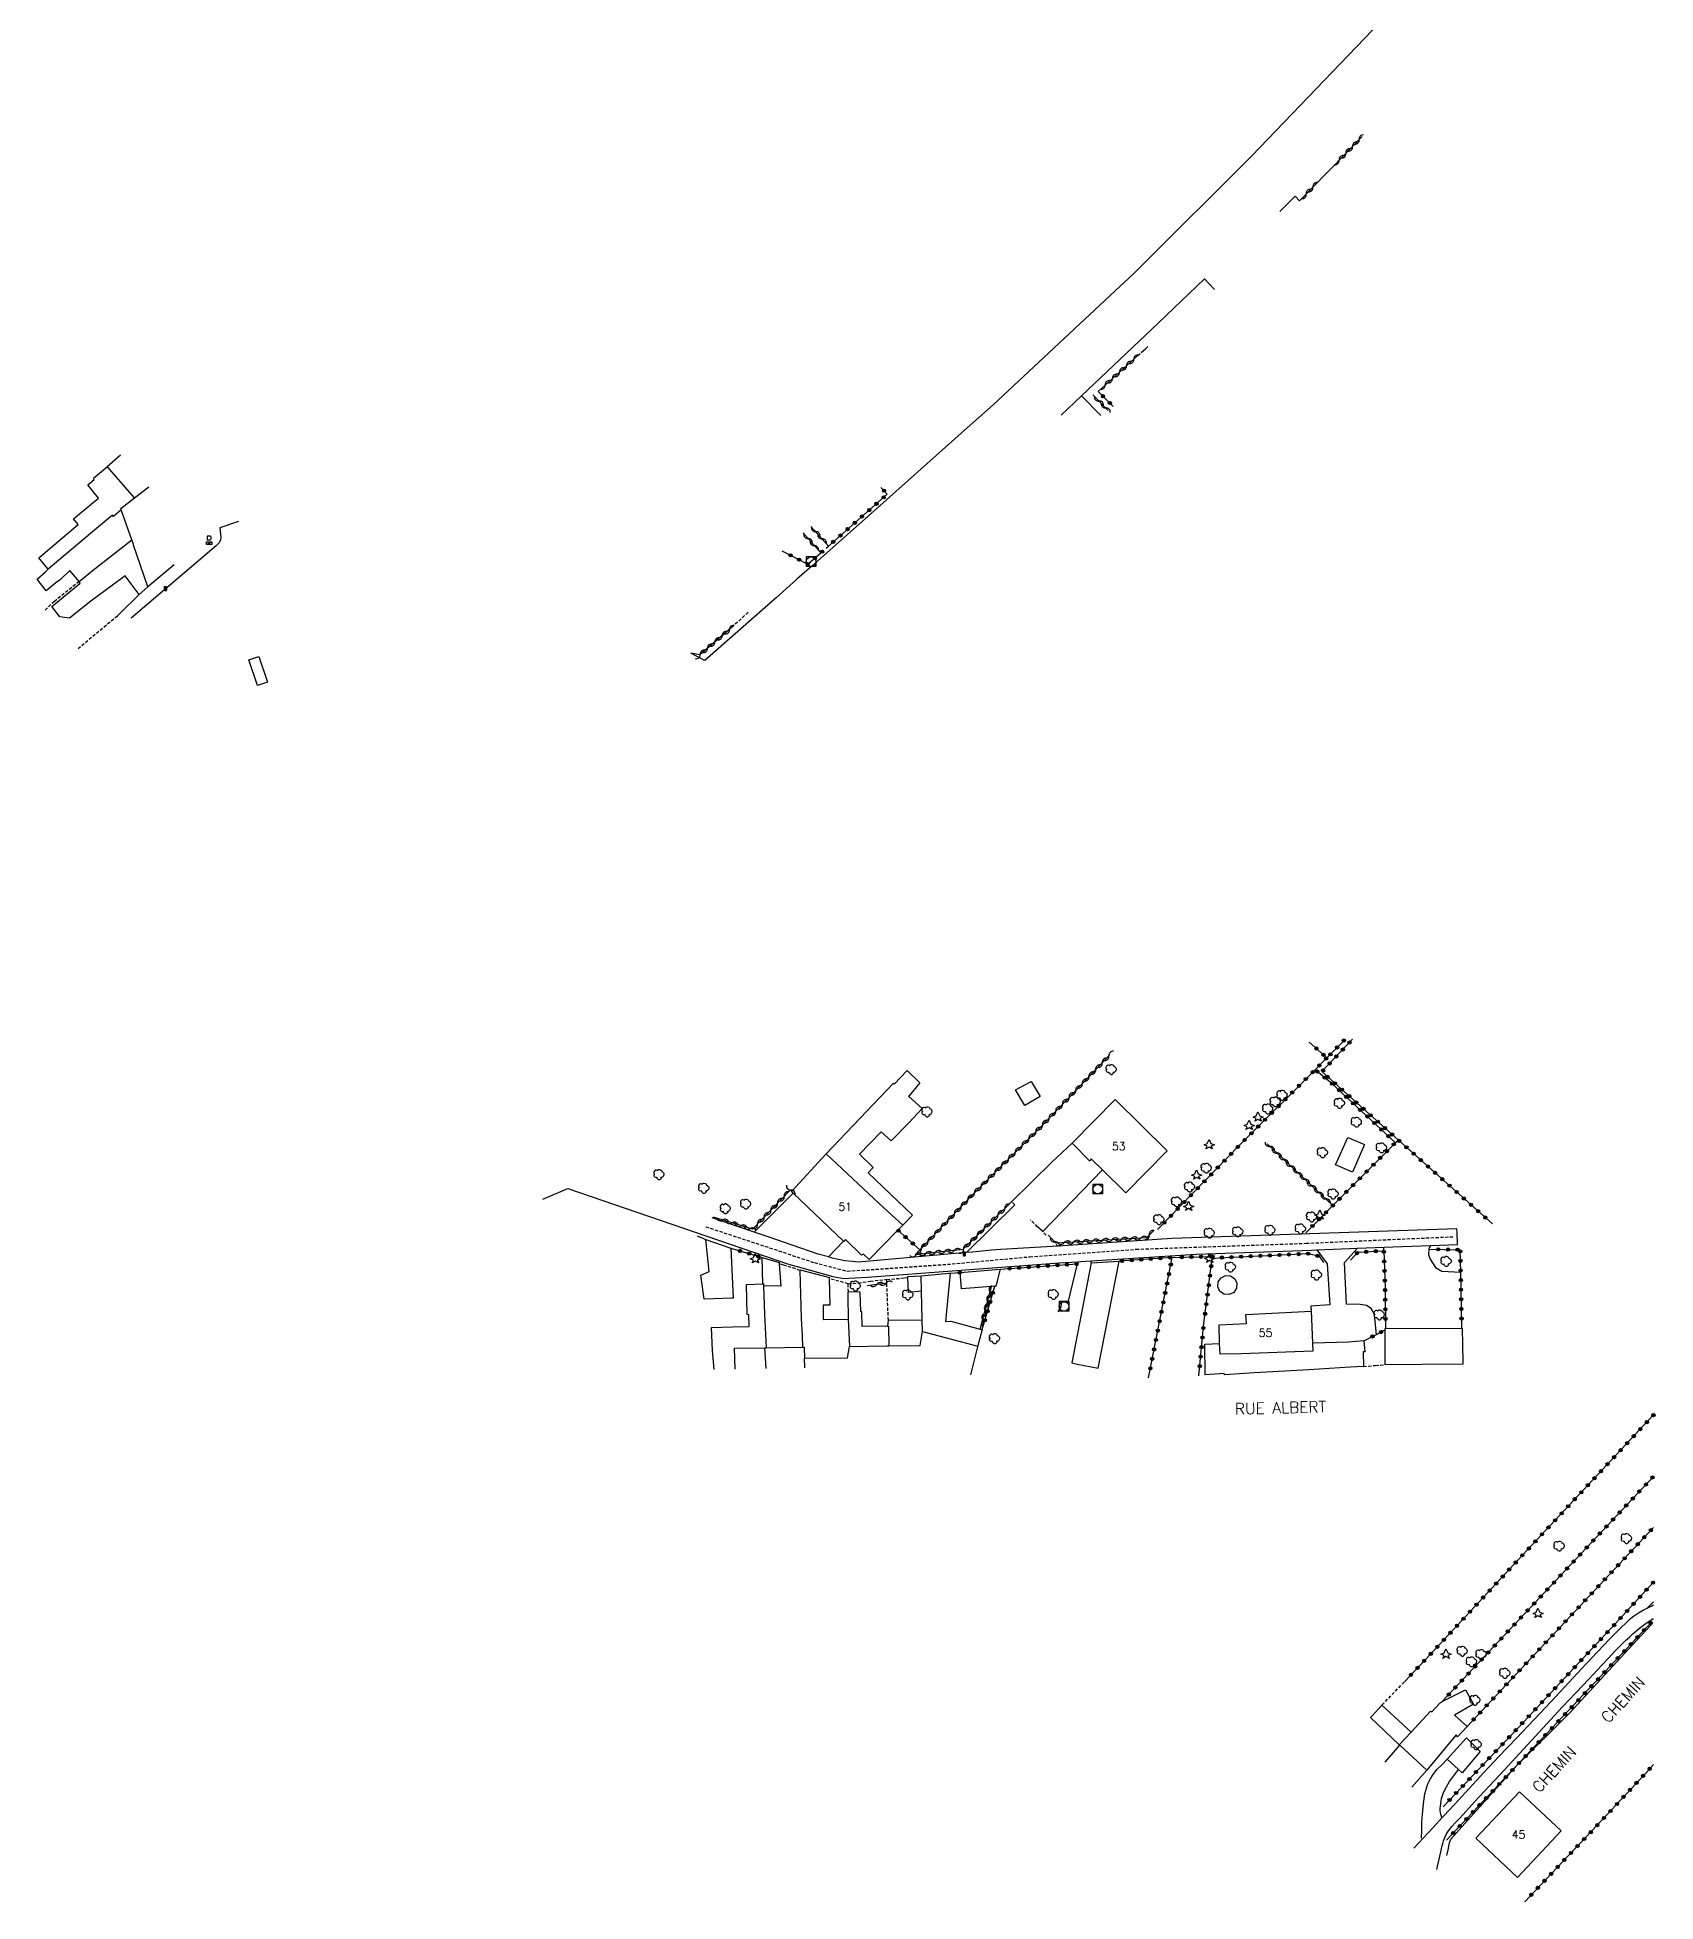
# Model space of a CAD drawing. Header units: millimetres. Extents: x 80031 to 81000, y 146000 to 147000.
# Drawn here: x 80747.5 to 81000.3, y 146223.8 to 146515.1 of the extents above; entities that cross this region are included whole.
import ezdxf
from ezdxf.enums import TextEntityAlignment as Align

# ---------------------------------------------------------------- set-up
doc = ezdxf.new("R2010")
doc.units = ezdxf.units.MM
doc.linetypes.add('DASHED', pattern=[0.75, 0.5, -0.25])
doc.layers.get('0').update_dxf_attribs({"linetype": 'CONTINUOUS'})
for name, color, linetype in [('W0001', 6, 'DASHED'), ('W0006', 2, 'CONTINUOUS'), ('W0008', 7, 'CONTINUOUS'), ('W0014', 7, 'CONTINUOUS'), ('W0017', 7, 'CONTINUOUS'), ('W0071', 7, 'CONTINUOUS'), ('W0101', 7, 'CONTINUOUS'), ('W0104', 1, 'CONTINUOUS'), ('W0112', 1, 'DASHED'), ('W0300', 7, 'CONTINUOUS'), ('W0303', 7, 'CONTINUOUS'), ('W0310', 3, 'CONTINUOUS'), ('W0323', 7, 'CONTINUOUS'), ('W0330', 7, 'CONTINUOUS'), ('W0401', 7, 'CONTINUOUS'), ('W0420', 7, 'CONTINUOUS'), ('W0438', 7, 'CONTINUOUS'), ('W0515', 5, 'CONTINUOUS'), ('W0989', 7, 'CONTINUOUS'), ('W0991', 7, 'CONTINUOUS'), ('W1102', 7, 'CONTINUOUS')]:
    doc.layers.add(name, color=color, linetype=linetype)
doc.styles.get("Standard").update_dxf_attribs({"font": 'romans.shx', "width": 0.85})

# ---------------------------------------------------------------- blocks, each defined once
blk = doc.blocks.new('T300')
for p, q in [((-0.8, 0.51), (-0.86, 0.34)), ((-0.86, 0.34), (-0.86, 0.17)), ((-0.86, 0.17), (-0.74, 0.06)), ((-0.69, 0.63), (-0.8, 0.51)), ((-0.8, -0.06), (-0.74, 0.06)), ((-0.74, 0.06), (-0.69, 0.11)), ((-0.57, 0.69), (-0.69, 0.63)), ((-0.46, 0.69), (-0.57, 0.69)), ((-0.29, 0.63), (-0.46, 0.69)), ((-0.29, 0.63), (-0.17, 0.74)), ((-0.23, 0.57), (-0.29, 0.63)), ((-0.17, 0.74), (-0.06, 0.8)), ((-0.06, 0.8), (0.06, 0.8)), ((0.06, 0.8), (0.23, 0.74)), ((0.23, 0.74), (0.34, 0.63)), ((0.34, 0.63), (0.4, 0.51)), ((0.46, 0.46), (0.34, 0.46)), ((0.4, 0.51), (0.4, 0.46)), ((0.57, 0.4), (0.46, 0.46)), ((0.57, 0.4), (0.69, 0.29)), ((0.69, 0.29), (0.74, 0.17)), ((0.74, 0.06), (0.69, -0.17)), ((0.74, 0.17), (0.74, 0.06)), ((-0.8, -0.17), (-0.8, -0.06)), ((-0.8, -0.23), (-0.8, -0.17)), ((-0.74, -0.34), (-0.8, -0.23)), ((-0.69, -0.4), (-0.74, -0.34)), ((-0.51, -0.46), (-0.69, -0.4)), ((-0.4, -0.46), (-0.51, -0.46)), ((-0.4, -0.46), (-0.34, -0.46)), ((-0.34, -0.46), (-0.34, -0.4)), ((-0.34, -0.51), (-0.34, -0.46)), ((-0.29, -0.63), (-0.34, -0.51)), ((-0.17, -0.74), (-0.29, -0.63)), ((-0.06, -0.8), (-0.17, -0.74)), ((0.06, -0.8), (-0.06, -0.8)), ((0.17, -0.74), (0.06, -0.8)), ((0.23, -0.69), (0.17, -0.74)), ((0.29, -0.46), (0.23, -0.46)), ((0.29, -0.63), (0.23, -0.69)), ((0.46, -0.4), (0.29, -0.46)), ((0.34, -0.51), (0.29, -0.63)), ((0.34, -0.51), (0.34, -0.46)), ((0.57, -0.34), (0.46, -0.4)), ((0.63, -0.29), (0.57, -0.34)), ((0.69, -0.17), (0.63, -0.29))]:
    blk.add_line(p, q)
blk = doc.blocks.new('T303')
for p, q in [((-0.77, 0), (-0.28, 0.21)), ((-0.28, -0.21), (-0.77, 0)), ((-0.28, 0.21), (0, 0.83)), ((0, 0.83), (0.28, 0.21)), ((0.28, 0.21), (0.83, 0)), ((0.83, 0), (0.28, -0.21)), ((-0.49, -0.63), (-0.28, -0.21)), ((0, -0.35), (-0.49, -0.63)), ((0.56, -0.63), (0, -0.35)), ((0.28, -0.21), (0.56, -0.63))]:
    blk.add_line(p, q)
blk = doc.blocks.new('T401')
for p, q in [((-0.3, 0.3), (0, 0.3)), ((-0.3, -0.25), (-0.3, 0.3)), ((-0.3, 0.15), (0, 0.15)), ((-0.3, 0), (0, 0)), ((0, 0.3), (0, -0.25)), ((-0.3, -0.15), (0, -0.15)), ((-0.3, -0.25), (-0.3, -0.3)), ((-0.3, -0.3), (0, -0.3)), ((0, -0.3), (0, -0.25))]:
    blk.add_line(p, q)
blk = doc.blocks.new('T420')
for p, q in [((0.75, 0.75), (-0.75, 0.75)), ((-0.75, 0.75), (-0.75, -0.75)), ((0.75, 0.75), (0.75, -0.75)), ((0.75, -0.75), (-0.75, -0.75))]:
    blk.add_line(p, q)
blk.add_ellipse((0, 0), major_axis=(-0.53, 0.53), ratio=1, start_param=3.926991, end_param=10.210176)
blk = doc.blocks.new('t310o')
at = {"color": 0, "linetype": 'Continuous'}
for centre, start, end in [((-0.5, 0.38), 216.8699, 323.1304), ((0.5, -0.37), 36.8699, 143.1303)]:
    blk.add_arc(centre, 0.625, start, end, dxfattribs=at)
blk = doc.blocks.new('t323o')
at = {"color": 0, "linetype": 'Continuous'}
for radius in [0.25, 0.15]:
    blk.add_circle((0, 0), radius, dxfattribs=at)
blk = doc.blocks.new('T438')
for p, q in [((-0.4, 0.2), (0.4, 0.2)), ((-0.4, -0.2), (-0.4, 0.2)), ((0.15, 1.1), (-0.3, 1.1)), ((-0.3, 1.1), (-0.3, 0.5)), ((-0.3, 0.5), (0.15, 0.5)), ((0.3, 0.65), (0.3, 0.95)), ((0.4, 0.2), (0.4, -0.2))]:
    blk.add_line(p, q)
at = {"flags": 128}
for points in [[(-0.4, -0.2), (0.4, 0.2)], [(0.4, -0.2), (-0.4, -0.2)]]:
    blk.add_lwpolyline(points, dxfattribs=at)
for centre, major_axis, start_param, end_param in [((0.15, 0.95), (0.106, -0.106), 0.785398, 2.356194), ((0.15, 0.65), (0.106, 0.106), 3.926991, 5.497787)]:
    blk.add_ellipse(centre, major_axis=major_axis, ratio=1, start_param=start_param, end_param=end_param)

msp = doc.modelspace()

# ---------------------------------------------------------------- linework, layer by layer
at = {"layer": 'W0001'}
msp.add_lwpolyline([(80851.94, 146329.26), (80868.92, 146323.64), (80874.03, 146322.31), (80878.48, 146322.6), (80890.42, 146323.44), (80902.56, 146324.56), (80919.15, 146325.73), (80945.72, 146326.66), (80968.66, 146327.69)], dxfattribs=at)
at = {"layer": 'W0006'}
msp.add_lwpolyline([(80776.04, 146438.41), (80776.16, 146437.46), (80776.17, 146436.97), (80776.12, 146436.55), (80775.91, 146436.08), (80775.46, 146435.63), (80762.18, 146424.33)], dxfattribs=at)
at = {"layer": 'W0008'}
for points in [[(80826.48, 146333.55), (80830.41, 146335.23)], [(80830.41, 146335.23), (80864.72, 146323.46), (80871.81, 146321.47), (80873.51, 146321.19), (80874.27, 146321.21), (80877.19, 146321.35), (80907.15, 146323.6), (80910.12, 146323.78), (80910.56, 146323.8), (80912.16, 146323.91), (80928.58, 146324.98), (80946.6, 146325.61), (80947.41, 146325.64), (80953.74, 146325.89), (80957.88, 146326.05), (80965.14, 146326.34), (80969.36, 146326.5)], [(80969.28, 146328.92), (80924.81, 146327.4), (80906.92, 146326.24), (80898.03, 146325.67), (80896.59, 146325.57), (80893.62, 146325.3), (80892.66, 146325.22), (80875.79, 146323.74), (80874.88, 146323.8), (80873.66, 146323.91), (80871.71, 146324.36), (80871.12, 146324.53), (80869.5, 146324.99), (80861.56, 146327.7), (80859.51, 146328.42), (80852.96, 146330.63)], [(80969.36, 146326.5), (80969.3, 146328.42), (80969.28, 146328.92)]]:
    msp.add_lwpolyline(points, dxfattribs=at)
at = {"layer": 'W0014'}
for points in [[(80998.03, 146559.99), (80989.78, 146551.32), (80989, 146550.5), (80987.41, 146548.84), (80978.62, 146539.67), (80976.75, 146537.72), (80976.12, 146537.07), (80968.45, 146529.06), (80965.7, 146526.19), (80961.62, 146521.93), (80958.57, 146518.76), (80937.27, 146496.54), (80919.61, 146478.93), (80918.74, 146478.11), (80915.91, 146475.47), (80896.85, 146457.65), (80892.32, 146453.61), (80890.87, 146452.32), (80878.71, 146441.5), (80868.49, 146432.45), (80866.18, 146430.39), (80862.92, 146427.51), (80851.78, 146417.7), (80849.61, 146418.83)], [(80947.71, 146492.6), (80948.13, 146493.03), (80949.43, 146494.36), (80949.84, 146494.77)], [(80941.6, 146487.82), (80943.7, 146489.93), (80943.99, 146490.22), (80944.69, 146489.5)], [(80907.48, 146456.03), (80910.63, 146459.02), (80922.67, 146470.47), (80929.85, 146477.3)], [(80929.85, 146477.3), (80931.44, 146475.67)], [(80778.97, 146439.42), (80776.04, 146438.41)], [(80763.42, 146428), (80760.39, 146424.98)]]:
    msp.add_lwpolyline(points, dxfattribs=at)
at = {"layer": 'W0017'}
for points in [[(80913.66, 146455.99), (80910.63, 146459.02)], [(80909.19, 146342.29), (80906.07, 146339.39), (80899.72, 146333.15)], [(80904.58, 146328.5), (80913.93, 146338.12)], [(80859.51, 146328.42), (80865.62, 146334.51)], [(80900.21, 146332.68), (80892.66, 146325.22)], [(80871.12, 146324.53), (80873.47, 146327.02)], [(80906.7, 146326.46), (80906.92, 146326.24)], [(80956.72, 146312.43), (80956.46, 146314.97), (80956.37, 146315.69), (80955.91, 146316.47), (80955.14, 146316.97), (80954.18, 146317.12), (80952.06, 146317.15), (80951.71, 146323.67), (80953.74, 146325.89)], [(80957.87, 146325.49), (80957.88, 146326.05)], [(80965.14, 146326.34), (80964.88, 146325.73), (80964.84, 146324.92), (80965.13, 146324.16), (80965.55, 146323.44), (80965.94, 146322.9), (80966.92, 146322.32), (80969.87, 146322.13)], [(80910.12, 146323.78), (80909.95, 146323.45), (80908.53, 146317.39), (80907.52, 146317.49), (80907.41, 146316.75), (80907.05, 146316.13), (80906.92, 146315.98)], [(80912.14, 146323.6), (80912.16, 146323.91)], [(80947.41, 146325.64), (80949.01, 146323.47), (80949.44, 146317.05), (80946.45, 146316.85), (80946.5, 146316.05)], [(81000, 146270.64), (80998.97, 146269.62)], [(80963.76, 146233.76), (80963.78, 146235), (80963.81, 146236.24), (80963.89, 146237.48), (80964.04, 146239.09), (80964.27, 146240.68), (80964.74, 146242.2), (80964.96, 146242.65), (80965.2, 146243.1), (80965.45, 146243.54), (80966.15, 146244.44), (80966.96, 146245.27), (80967.76, 146246.1)], [(80966.94, 146236.89), (80966.85, 146237.17), (80966.76, 146237.46), (80966.7, 146237.74), (80966.67, 146238.07), (80966.69, 146238.4), (80966.71, 146238.73), (80966.75, 146239.14), (80966.82, 146239.54), (80966.9, 146239.94), (80967.21, 146240.86), (80967.65, 146241.74), (80968.15, 146242.59), (80968.58, 146243.22), (80969.06, 146243.83), (80969.53, 146244.44)]]:
    msp.add_lwpolyline(points, dxfattribs=at)
at = {"layer": 'W0071'}
for points in [[(81000, 146270.13), (80999.71, 146269.99), (80999.26, 146269.77), (80998.97, 146269.62), (80998.44, 146269.35), (80997.63, 146268.9), (80996.86, 146268.39), (80996.21, 146267.87), (80995.6, 146267.29), (80994.99, 146266.71), (80994.04, 146265.77), (80993.1, 146264.82), (80992.17, 146263.86), (80989.45, 146260.98), (80986.77, 146258.05), (80984.08, 146255.14), (80981.33, 146252.25), (80978.57, 146249.37), (80975.82, 146246.47), (80973.51, 146243.99), (80971.21, 146241.5), (80968.91, 146239.01), (80967.24, 146237.21), (80966.94, 146236.89), (80965.57, 146235.42), (80962.57, 146232.2)], [(80966.15, 146228.82), (80966.71, 146231.38), (80966.8, 146231.74), (80966.88, 146232.11), (80966.97, 146232.52), (80967.07, 146232.93), (80967.19, 146233.33), (80967.37, 146233.82), (80967.6, 146234.3), (80967.85, 146234.75), (80968.42, 146235.52), (80969.1, 146236.23), (80969.77, 146236.93), (80972.04, 146239.42), (80974.35, 146241.89), (80976.65, 146244.35), (80979.68, 146247.64), (80982.71, 146250.93), (80985.75, 146254.2), (80987.8, 146256.4), (80989.87, 146258.58), (80991.93, 146260.77), (80992.96, 146261.88), (80993.98, 146262.99), (80995.04, 146264.06), (80995.63, 146264.62), (80996.23, 146265.16), (80996.83, 146265.69), (80997.81, 146266.53), (80998.83, 146267.33), (80999.91, 146267.98), (81000, 146268.02)]]:
    msp.add_lwpolyline(points, dxfattribs=at)
at = {"layer": 'W0101'}
for points in [[(80762.7, 146443.09), (80758.48, 146447.96), (80758.46, 146447.99), (80760.53, 146449.84)], [(80762.55, 146435.82), (80760.63, 146441.22), (80760.55, 146441.45), (80762.7, 146443.09)], [(80768.93, 146432.66), (80764.79, 146429.2), (80762.57, 146435.74), (80762.55, 146435.82)], [(80885.44, 146310.7), (80885.8, 146312.91), (80894.42, 146310.58), (80894.4, 146310.49), (80893.29, 146306.11)], [(80856.54, 146307), (80856.46, 146310.26), (80861.19, 146310.33)], [(80861.19, 146310.33), (80861.4, 146310.33), (80867.09, 146310.42), (80867.34, 146310.42), (80867.38, 146308.71)], [(80867.38, 146308.71), (80874.1, 146308.77)], [(80874.1, 146308.77), (80874.38, 146310.53), (80880.28, 146310.62)], [(80880.28, 146310.62), (80880.54, 146310.62), (80885.44, 146310.7)], [(80956.04, 146252.86), (80955.8, 146252.61), (80960.28, 146248.32), (80960.3, 146248.28), (80960.34, 146248.24)], [(80962.23, 146241.68), (80962.23, 146241.68), (80964.56, 146244.34), (80960.34, 146248.24)]]:
    msp.add_lwpolyline(points, dxfattribs=at)
for points in [[(80917.55, 146334.57), (80913.93, 146338.12), (80912.17, 146339.85), (80911.92, 146339.51), (80909.19, 146342.29), (80909.16, 146342.32), (80915.92, 146349.1), (80924.04, 146341.1)], [(80877.45, 146324.11), (80876.59, 146324.96), (80876.29, 146324.81), (80873.75, 146327.26), (80873.53, 146326.96), (80873.47, 146327.02), (80865.62, 146334.51), (80865.33, 146334.79), (80865.37, 146334.83), (80870.75, 146340.64), (80879.1, 146332.84), (80882.73, 146329.49), (80882.67, 146329.43), (80881.96, 146328.71)], [(80932.28, 146309.32), (80932.22, 146311.02), (80932.12, 146313.93), (80936.4, 146314.15), (80936.3, 146315.55), (80946.5, 146316.05), (80946.71, 146311.13), (80946.76, 146309.82), (80935.57, 146309.41)], [(80979.05, 146241), (80972.23, 146233.73), (80978.77, 146227.6), (80985.58, 146234.86)]]:
    msp.add_lwpolyline(points, close=True, dxfattribs=at)
at = {"layer": 'W0104'}
for points in [[(80760.63, 146441.22), (80759.43, 146440.19), (80759.26, 146440.39), (80755.85, 146437.54), (80749.22, 146431.97), (80747.75, 146433.74), (80753.91, 146438.95), (80753.18, 146439.85), (80756.25, 146442.38), (80757.09, 146443.04), (80755.4, 146445.15), (80756.4, 146445.99), (80756.3, 146446.14)], [(80758.48, 146447.96), (80756.3, 146446.14)], [(80764.79, 146429.2), (80763.42, 146428), (80761.25, 146430.94), (80755.91, 146426.98), (80752.53, 146424.3), (80751.04, 146424.5), (80749.79, 146426.14), (80754.23, 146429.76), (80754.07, 146430.05), (80756.1, 146431.72), (80762.28, 146436.57)], [(80754.07, 146430.05), (80752.62, 146431.77), (80751.15, 146430.37), (80750.44, 146429.83), (80748.91, 146428.58), (80747.52, 146430.39), (80748.82, 146431.54), (80749.22, 146431.97)], [(80870.75, 146340.64), (80881.26, 146351.69), (80881.39, 146351.53), (80883.43, 146353.66), (80885.36, 146351.72), (80883.67, 146349.67), (80883.64, 146349.65), (80885.76, 146347.7), (80883.65, 146345.48), (80880.9, 146342.65), (80879.33, 146344.08), (80875.98, 146340.57), (80878.07, 146338.52), (80877.32, 146337.69), (80884.25, 146331.05), (80882.73, 146329.49)], [(80882.73, 146329.49), (80882.67, 146329.43)], [(80860.85, 146320.35), (80860.78, 146324.43), (80863.42, 146323.65), (80863.43, 146323.45), (80863.67, 146319.96), (80860.98, 146320.01)], [(80912.14, 146323.6), (80909.12, 146307.97), (80909.97, 146307.8), (80913.25, 146307.14), (80916.54, 146323.86)], [(80912.14, 146323.6), (80916.54, 146323.86)], [(80853.28, 146306.94), (80853.28, 146306.94), (80853.02, 146309.93), (80852.85, 146313.49), (80856.14, 146313.63), (80858.71, 146313.65), (80858.67, 146315.5), (80858.42, 146315.55), (80858.32, 146320.24), (80860.85, 146320.35), (80860.97, 146320.36), (80860.98, 146320.01), (80861.13, 146315.56), (80861.4, 146310.33)], [(80867.09, 146310.42), (80867.07, 146312.25), (80866.9, 146314.89), (80866.71, 146322.43), (80866.71, 146322.54), (80871.25, 146321.3), (80871.24, 146321.15), (80871.23, 146321.09), (80871.33, 146317.02), (80870.26, 146317.01), (80870.26, 146314.74), (80874.21, 146314.81)], [(80885.65, 146319.21), (80883.62, 146318.99), (80883.53, 146321.32), (80883.53, 146321.47), (80885.6, 146321.59)], [(80885.8, 146312.91), (80885.76, 146314.72), (80885.65, 146319.21), (80885.6, 146321.59), (80889.92, 146322), (80890.13, 146321.98), (80889.39, 146314.43)], [(80880.41, 146313.74), (80876.38, 146313.66), (80876.33, 146315.98), (80876.19, 146315.99), (80876.09, 146319.05), (80874.23, 146319.06), (80874.15, 146319.05), (80874.16, 146318.48), (80874.21, 146314.81)], [(80874.21, 146314.81), (80874.38, 146310.53)], [(80880.41, 146313.74), (80880.47, 146314.63), (80885.76, 146314.72)], [(80889.39, 146314.43), (80890.23, 146314.51), (80894.82, 146313.27), (80895.12, 146313.19), (80894.4, 146310.49)], [(80889.39, 146314.43), (80889.39, 146314.43)], [(80880.41, 146313.74), (80880.5, 146313.74), (80880.54, 146310.62)], [(80946.71, 146311.13), (80952.36, 146311.27), (80954.76, 146311.46), (80954.76, 146311.43), (80954.92, 146309.69), (80954.63, 146309.69), (80954.68, 146307.44), (80952.62, 146307.3), (80946.15, 146306.92), (80937.67, 146306.42), (80932.97, 146306.14), (80932.93, 146306.3), (80929.95, 146306.12), (80929.9, 146310.91), (80932.22, 146311.02)], [(80960.28, 146248.32), (80962.12, 146250.29), (80965.18, 146253.59), (80965.35, 146253.45), (80966.68, 146254.87), (80966.8, 146255), (80966.98, 146255.09), (80970.6, 146256.91), (80971.88, 146254.65), (80968.9, 146252.95), (80970.86, 146251.2), (80969.4, 146249.59), (80969.16, 146249.86), (80964.56, 146244.34)], [(80956.04, 146252.86), (80957.58, 146254.54), (80962.12, 146250.29)]]:
    msp.add_lwpolyline(points, dxfattribs=at)
for points in [[(80781.92, 146413.81), (80780.58, 146417.82), (80782.14, 146418.35), (80783.48, 146414.33), (80781.92, 146413.81)], [(80901.77, 146348.21), (80900.31, 146350.65), (80902.76, 146351.92), (80904.18, 146349.6)], [(80952.97, 146337.75), (80950.34, 146338.91), (80952.23, 146343.2), (80954.83, 146342.09)], [(80851.7, 146317.92), (80851.29, 146320.9), (80851.18, 146321.71), (80852.5, 146322.27), (80851.96, 146327.28), (80855.85, 146325.91), (80856.25, 146318.11), (80856.09, 146318.1)], [(80891.92, 146319.53), (80891.69, 146322.09), (80897.91, 146322.63), (80897.24, 146319.97), (80897.08, 146319.96), (80896.57, 146319.92)], [(80958.09, 146307.7), (80958.06, 146313.12), (80958.06, 146313.35), (80958.15, 146313.35), (80970.04, 146313.41), (80970.08, 146313.41), (80970.19, 146308.22), (80970.2, 146307.77), (80963.87, 146307.73)], [(80970.08, 146243.92), (80969.53, 146244.44), (80967.76, 146246.1), (80970.76, 146249.41), (80972.92, 146247.26)]]:
    msp.add_lwpolyline(points, close=True, dxfattribs=at)
at = {"layer": 'W0112'}
for points in [[(80919.45, 146465.33), (80919.96, 146465.79)], [(80920.65, 146466.41), (80921.09, 146466.8)], [(80754.07, 146430.05), (80750.2, 146426.94), (80748.67, 146425.49)], [(80753.89, 146419.57), (80760.03, 146424.68), (80760.39, 146424.98)], [(80858.57, 146425.23), (80856.21, 146423.04)], [(80900.21, 146332.68), (80899.72, 146333.15)], [(80903.79, 146329.25), (80902.68, 146330.32)], [(80905.14, 146327.95), (80904.59, 146328.48), (80904.58, 146328.5)], [(80866.71, 146322.43), (80864.48, 146323.14)], [(80874.23, 146319.06), (80874.19, 146320.35), (80871.24, 146321.15)], [(80874.19, 146320.35), (80875.75, 146320.47), (80875.76, 146320.46), (80877.64, 146320.75), (80880.21, 146321.02)], [(80880.47, 146314.63), (80880.23, 146320.45), (80880.21, 146321.02), (80882.42, 146321.2)], [(80954.68, 146307.44), (80956.57, 146307.58), (80958.09, 146307.7)], [(80957.58, 146254.54), (80961.09, 146258.16)]]:
    msp.add_lwpolyline(points, dxfattribs=at)
at = {"layer": 'W0310'}
for points in [[(80949.84, 146494.77), (80954.49, 146499.56)], [(80944.69, 146489.5), (80945.19, 146490.01), (80947.71, 146492.6)], [(80913.23, 146459.73), (80919.45, 146465.33)], [(80912.4, 146459.18), (80914.8, 146456.78)], [(80869.91, 146434.52), (80867.14, 146437.65)], [(80868.38, 146438.65), (80871.12, 146435.58)], [(80856.21, 146423.04), (80851.01, 146418.6), (80849.61, 146418.83)], [(80899.72, 146333.15), (80892.11, 146325.7), (80884.69, 146324.87), (80884.68, 146324.87), (80885.4, 146325.62), (80893.32, 146333.94), (80893.42, 146334.05), (80904.22, 146344.79), (80908.4, 146349.15), (80915.03, 146356.06)], [(80949.9, 146332.56), (80939.63, 146342.19)], [(80865.37, 146334.83), (80865.19, 146335.03), (80859.23, 146328.85), (80853.17, 146330.75)], [(80922.01, 146328.73), (80920.79, 146327.54), (80906.68, 146326.7), (80905.43, 146327.92)], [(80880.23, 146320.45), (80877.17, 146320.03)], [(80894.82, 146313.27), (80896.57, 146319.92)]]:
    msp.add_lwpolyline(points, dxfattribs=at)
at = {"layer": 'W0323'}
for points in [[(80919.96, 146465.79), (80920.65, 146466.41)], [(80915.6, 146457.38), (80913.23, 146459.73)], [(80870.74, 146435.25), (80871.12, 146435.58), (80880.3, 146443.68), (80879.3, 146444.73)], [(80863.85, 146434.81), (80867.91, 146432.75), (80869.91, 146434.52), (80870.15, 146434.73)], [(80951.75, 146358.46), (80948.97, 146355.62), (80946.2, 146358.1)], [(80974.84, 146329.68), (80960.1, 146342.82), (80959.63, 146343.24), (80948.19, 146353.48), (80952.99, 146358.54)], [(80948.97, 146355.62), (80947.13, 146353.78), (80935.27, 146341.94), (80922.53, 146328.81)], [(80959.67, 146342.38), (80949.8, 146351.59), (80947.13, 146353.78)], [(80945.66, 146328.31), (80949.9, 146332.56), (80959.67, 146342.38), (80960.1, 146342.82)], [(80885.4, 146325.62), (80881.96, 146328.71)], [(80904.58, 146328.5), (80903.79, 146329.25)], [(80850.6, 146327.81), (80851.96, 146327.28)], [(80855.85, 146325.92), (80860.78, 146324.43)], [(80964.88, 146325.73), (80969.8, 146325.65)], [(80864.48, 146323.14), (80863.43, 146323.45)], [(80897.91, 146322.63), (80909.95, 146323.45)], [(80921.12, 146305.66), (80924.81, 146324.46), (80916.54, 146323.86)], [(80924.81, 146324.46), (80931.1, 146324.6)], [(80929.75, 146314.17), (80931.07, 146324.36), (80931.1, 146324.6)], [(80931.07, 146324.36), (80946.09, 146325.05), (80947.82, 146324.63)], [(80948.47, 146323.67), (80947.82, 146324.63)], [(80952.66, 146324.03), (80953.81, 146325.27), (80957.87, 146325.49)], [(80957.87, 146325.49), (80958.06, 146319.71), (80958.15, 146313.35)], [(80970.04, 146313.41), (80969.87, 146322.13), (80969.8, 146325.65)], [(80882.42, 146321.2), (80883.53, 146321.32)], [(80890.13, 146321.98), (80891.69, 146322.09)], [(80895.12, 146313.19), (80897.08, 146319.96)], [(80928.96, 146305.97), (80929.75, 146314.17)], [(80954.76, 146311.43), (80956.72, 146312.43), (80958.06, 146313.12)], [(80961.09, 146258.16), (80965.92, 146263.29), (80978.82, 146277.18), (81000, 146299.85)], [(81000, 146290.26), (80966.98, 146255.09)], [(81000, 146282.29), (80970.86, 146251.2)], [(80967.11, 146238.62), (80979.66, 146251.87), (80993.96, 146267.15), (81000, 146273.74)], [(80999.8, 146267.6), (80967.68, 146233.45)], [(81000, 146245.25), (80998.78, 146243.91), (80990.37, 146234.86), (80983.15, 146227.27), (80979.87, 146223.81)]]:
    msp.add_lwpolyline(points, dxfattribs=at)
at = {"layer": 'W0330'}
msp.add_lwpolyline([(80967.73, 146231.01), (80967.9, 146231.91), (80968.1, 146232.99), (80968.34, 146233.6), (80970.51, 146236.02), (80978.65, 146245.08), (80986.8, 146253.19), (80997.41, 146264.65), (80999.63, 146267.05)], dxfattribs=at)
at = {"layer": 'W0515'}
msp.add_lwpolyline([(80933.7, 146318.64), (80932.92, 146318.7), (80932.27, 146319.15), (80931.93, 146319.86), (80931.99, 146320.64), (80932.44, 146321.29), (80933.15, 146321.63), (80933.93, 146321.57), (80934.58, 146321.12), (80934.92, 146320.42), (80934.86, 146319.63), (80934.41, 146318.98)], close=True, dxfattribs=at)
at = {"layer": 'W1102'}
for points in [[(80762.7, 146443.09), (80764.95, 146444.83)], [(80861.4, 146307.11), (80861.19, 146310.33)], [(80867.4, 146307.23), (80867.38, 146308.71)], [(80958.05, 146245.61), (80960.34, 146248.24)]]:
    msp.add_lwpolyline(points, dxfattribs=at)

# ---------------------------------------------------------------- block references
at = {"layer": 'W0300'}
for p in [(80915.32, 146353.8), (80940.94, 146348.76), (80942, 146349.77), (80950.96, 146348.52), (80886.54, 146347.19), (80939.76, 146347.64), (80953.61, 146345.58), (80948.31, 146340.82), (80957.53, 146341.58), (80844.67, 146337.39), (80930.16, 146338.4), (80851.66, 146335.25), (80927.56, 146335.45), (80949.97, 146334.37), (80855.03, 146332.06), (80858.21, 146332.78), (80925.53, 146333.14), (80946.62, 146330.78), (80922.76, 146330.36), (80930.64, 146328.25), (80935.08, 146328.45), (80940.12, 146328.7), (80944.87, 146328.91), (80933.93, 146322.94), (80967.62, 146323.83), (80875.34, 146319.99), (80947.37, 146321.72), (80883.54, 146318.6), (80906.27, 146318.66), (80957.19, 146315.48), (80897.09, 146311.77), (80985.29, 146279.35), (80995.79, 146280.54), (80970.15, 146262.94), (80971.58, 146261.28), (80973.11, 146262.43), (80976.8, 146259.49), (80972.13, 146255.27), (80972.32, 146248.35)]:
    msp.add_blockref('T300', p, dxfattribs=at)
at = {"layer": 'W0303'}
for p in [(80938.2, 146346.37), (80936.82, 146345.07), (80930.56, 146342.03), (80928.6, 146337.31), (80927.35, 146332.43), (80947.87, 146331.04), (80859.67, 146324.23), (80930.63, 146324.31), (80981.94, 146268.82), (80967.56, 146262.46)]:
    msp.add_blockref('T303', p, dxfattribs=at)
at = {"layer": 'W0310'}
for p, rotation in [((80951.93, 146496.92), 45.73551756167722), ((80952.98, 146498), 45.73551756167722), ((80954.02, 146499.07), 45.73551756167722), ((80950.88, 146495.85), 45.73551756167722), ((80946.79, 146491.65), 45.73824915578054), ((80945.74, 146490.57), 45.73824915578054), ((80918.81, 146464.75), 41.97091749247161), ((80916.58, 146462.74), 41.97091749247161), ((80917.69, 146463.75), 41.97091749247161), ((80914.35, 146460.74), 41.97091749247161), ((80915.46, 146461.74), 41.97091749247161), ((80913.36, 146458.22), 314.989806834598), ((80914.42, 146457.16), 314.989806834598), ((80867.92, 146436.76), 131.4720022056363), ((80868.91, 146435.64), 131.4720022056363), ((80869.12, 146437.82), 311.6994576713308), ((80870.12, 146436.7), 311.6994576713308), ((80854.49, 146421.57), 220.453232128736), ((80855.64, 146422.54), 220.453232128736), ((80851.07, 146418.65), 220.453232128736), ((80852.21, 146419.62), 220.453232128736), ((80853.35, 146420.6), 220.453232128736), ((80913.89, 146354.87), 46.1892587942685), ((80914.93, 146355.95), 46.1892587942685), ((80910.77, 146351.62), 46.1892587942685), ((80911.81, 146352.71), 46.1892587942685), ((80912.85, 146353.79), 46.1892587942685), ((80907.66, 146348.38), 46.18915172861919), ((80908.7, 146349.46), 46.1892587942685), ((80909.74, 146350.54), 46.1892587942685), ((80905.58, 146346.21), 46.18915172861919), ((80906.62, 146347.3), 46.18915172861919), ((80902.43, 146343.01), 44.86703871561802), ((80903.49, 146344.06), 44.86703871561802), ((80904.54, 146345.13), 46.18915172861919), ((80899.24, 146339.83), 44.86703871561802), ((80900.3, 146340.89), 44.86703871561802), ((80901.36, 146341.95), 44.86703871561802), ((80940.05, 146341.8), 136.8373982068502), ((80941.14, 146340.77), 136.8373982068502), ((80942.24, 146339.74), 136.8373982068502), ((80896.05, 146336.66), 44.86703871561802), ((80897.11, 146337.72), 44.86703871561802), ((80898.17, 146338.77), 44.86703871561802), ((80943.33, 146338.72), 136.8373982068502), ((80944.43, 146337.69), 136.8373982068502), ((80945.52, 146336.67), 136.8373982068502), ((80864.19, 146334), 226.0575899931152), ((80865.23, 146334.99), 132.0339591095106), ((80893.92, 146334.54), 44.86703871561802), ((80894.98, 146335.6), 44.86703871561802), ((80946.61, 146335.64), 136.8373982068502), ((80947.71, 146334.61), 136.8373982068502), ((80861.07, 146330.76), 226.0575899931152), ((80862.11, 146331.84), 226.0575899931152), ((80863.15, 146332.92), 226.0575899931152), ((80890.8, 146331.3), 46.37601981931527), ((80891.84, 146332.38), 46.37601981931527), ((80892.87, 146333.47), 46.37601981931527), ((80897.58, 146331.05), 224.3724075199616), ((80898.65, 146332.1), 224.3724075199616), ((80948.8, 146333.59), 136.8373982068502), ((80854.6, 146330.31), 162.605546575981), ((80856.03, 146329.86), 162.605546575981), ((80857.46, 146329.41), 162.605546575981), ((80858.89, 146328.96), 162.605546575981), ((80860.03, 146329.68), 226.0575899931152), ((80887.7, 146328.04), 46.37601981931527), ((80888.73, 146329.12), 46.37601981931527), ((80889.77, 146330.21), 46.37601981931527), ((80894.36, 146327.91), 224.3724075199616), ((80895.43, 146328.96), 224.3724075199616), ((80896.51, 146330.01), 224.3724075199616), ((80921.23, 146327.97), 224.5261003060254), ((80885.63, 146325.87), 46.37601981931527), ((80886.66, 146326.95), 46.37601981931527), ((80889.28, 146325.38), 186.4198350650877), ((80890.77, 146325.55), 186.4198350650877), ((80892.22, 146325.81), 224.3724075199616), ((80893.29, 146326.86), 224.3724075199616), ((80906.5, 146326.87), 135.6964297944329), ((80907.93, 146326.77), 183.3895416354041), ((80909.42, 146326.86), 183.3895416354041), ((80910.92, 146326.95), 183.3895416354041), ((80912.42, 146327.04), 183.3895416354041), ((80913.92, 146327.13), 183.3895416354041), ((80915.41, 146327.22), 183.3895416354041), ((80916.91, 146327.31), 183.3895416354041), ((80918.41, 146327.39), 183.3895416354041), ((80919.91, 146327.48), 183.3895416354041), ((80884.81, 146324.88), 186.4198350650877), ((80886.3, 146325.05), 186.4198350650877), ((80887.79, 146325.22), 186.4198350650877), ((80878.66, 146320.23), 187.8387303510203), ((80880.14, 146320.44), 187.8387303510203), ((80896.35, 146319.07), 75.28020359616727), ((80895.59, 146316.17), 75.28020359616727), ((80895.97, 146317.62), 75.28020359616727), ((80895.21, 146314.72), 75.28020359616727)]:
    msp.add_blockref('t310o', p, dxfattribs=dict(at, rotation=rotation))
at = {"layer": 'W0323'}
for p, rotation in [((80913.99, 146458.98), 135.1050279430793), ((80915.05, 146457.92), 135.1050279430793), ((80878.61, 146442.19), 41.41004009166879), ((80879.74, 146443.19), 41.41004009166879), ((80879.78, 146444.23), 133.3474261477857), ((80875.24, 146439.22), 41.41004009166879), ((80876.36, 146440.21), 41.41004009166879), ((80877.49, 146441.2), 41.41004009166879), ((80871.86, 146436.24), 41.41004009166879), ((80872.99, 146437.23), 41.41004009166879), ((80874.11, 146438.23), 41.41004009166879), ((80865.19, 146434.13), 333.1421663343377), ((80866.53, 146433.45), 333.1421663343377), ((80869, 146433.71), 41.40848692982581), ((80870.12, 146434.7), 41.38481049726548), ((80867.86, 146432.78), 333.1421663343377), ((80951.62, 146358.33), 225.6079817418721), ((80952.5, 146358.03), 46.54851831505047), ((80947.32, 146357.1), 138.3080083835312), ((80948.44, 146356.1), 138.3080083835312), ((80948.86, 146355.51), 224.9689453803312), ((80949.41, 146354.76), 46.54851831505047), ((80949.52, 146356.18), 225.6079817418721), ((80950.44, 146355.85), 46.54851831505047), ((80950.57, 146357.26), 225.6079817418721), ((80951.47, 146356.94), 46.54851831505047), ((80945.67, 146352.33), 224.9733969216113), ((80946.74, 146353.39), 224.9733969216113), ((80947.48, 146353.49), 140.6103157146432), ((80947.8, 146354.45), 224.9689453803312), ((80948.38, 146353.68), 46.54851831505047), ((80948.64, 146352.54), 140.6103157146432), ((80949.1, 146352.66), 138.1709010520239), ((80949.8, 146351.59), 140.6103157146432), ((80950.22, 146351.66), 138.1709010520239), ((80942.49, 146349.15), 224.9733969216113), ((80943.55, 146350.21), 224.9733969216113), ((80944.61, 146351.27), 224.9733969216113), ((80950.89, 146350.57), 136.9846585561172), ((80951.34, 146350.66), 138.1709010520239), ((80951.99, 146349.54), 136.9846585561172), ((80952.46, 146349.66), 138.1709010520239), ((80939.31, 146345.97), 224.9733969216113), ((80940.37, 146347.03), 224.9733969216113), ((80941.43, 146348.09), 224.9733969216113), ((80953.09, 146348.52), 136.9846585561172), ((80953.57, 146348.66), 138.1709010520239), ((80954.18, 146347.5), 136.9846585561172), ((80954.69, 146347.66), 138.1709010520239), ((80955.28, 146346.47), 136.9846585561172), ((80955.81, 146346.66), 138.1709010520239), ((80937.18, 146343.85), 224.9733969216113), ((80938.25, 146344.91), 224.9733969216113), ((80956.38, 146345.45), 136.9846585561172), ((80956.93, 146345.66), 138.1709010520239), ((80957.47, 146344.43), 136.9846585561172), ((80958.04, 146344.66), 138.1709010520239), ((80958.57, 146343.4), 136.9846585561172), ((80959.16, 146343.66), 138.1709010520239), ((80934.02, 146340.65), 225.8501416141622), ((80935.07, 146341.73), 225.8501416141622), ((80936.12, 146342.79), 224.9733969216113), ((80957.3, 146340), 45.14625192743819), ((80958.36, 146341.07), 45.14625192743819), ((80959.42, 146342.13), 45.14625192743819), ((80960.28, 146342.66), 138.2895723876765), ((80961.4, 146341.66), 138.2895723876765), ((80962.52, 146340.66), 138.2895723876765), ((80930.89, 146337.42), 225.8501416141622), ((80931.93, 146338.5), 225.8501416141622), ((80932.98, 146339.57), 225.8501416141622), ((80955.19, 146337.88), 45.14625192743819), ((80956.24, 146338.94), 45.14625192743819), ((80963.64, 146339.66), 138.2895723876765), ((80964.76, 146338.66), 138.2895723876765), ((80965.88, 146337.67), 138.2895723876765), ((80927.75, 146334.19), 225.8501416141622), ((80928.8, 146335.27), 225.8501416141622), ((80929.84, 146336.34), 225.8501416141622), ((80952.01, 146334.69), 45.14625192743819), ((80953.07, 146335.75), 45.14625192743819), ((80954.13, 146336.81), 45.14625192743819), ((80967, 146336.67), 138.2895723876765), ((80968.12, 146335.67), 138.2895723876765), ((80969.24, 146334.67), 138.2895723876765), ((80925.66, 146332.04), 225.8501416141622), ((80926.71, 146333.12), 225.8501416141622), ((80948.84, 146331.5), 45.14853927932069), ((80949.9, 146332.56), 45.14853927932069), ((80950.95, 146333.62), 45.14625192743819), ((80970.36, 146333.67), 138.2895723876765), ((80971.48, 146332.68), 138.2895723876765), ((80972.6, 146331.68), 138.2895723876765), ((80882.05, 146328.63), 138.1160778668284), ((80923.57, 146329.89), 225.8501416141622), ((80924.62, 146330.96), 225.8501416141622), ((80946.72, 146329.37), 45.14853927932069), ((80947.78, 146330.43), 45.14853927932069), ((80973.72, 146330.68), 138.2895723876765), ((80857.29, 146325.48), 343.1600037572614), ((80883.16, 146327.63), 138.1160778668284), ((80884.28, 146326.63), 138.1160778668284), ((80966.38, 146325.71), 359.1277199626263), ((80967.88, 146325.68), 359.1277199626263), ((80969.38, 146325.66), 359.1277199626263), ((80858.72, 146325.05), 343.1600037572614), ((80860.16, 146324.61), 343.1600037572614), ((80899.41, 146322.73), 3.909103094918944), ((80900.9, 146322.83), 3.909103094918944), ((80902.4, 146322.93), 3.909103094918944), ((80903.9, 146323.04), 3.909103094918944), ((80905.39, 146323.14), 3.909103094918944), ((80906.89, 146323.24), 3.909103094918944), ((80908.38, 146323.34), 3.909103094918944), ((80909.88, 146323.44), 3.909103094918944), ((80916.98, 146323.9), 184.1156529796557), ((80918.48, 146324), 184.1156529796557), ((80919.97, 146324.11), 184.1156529796557), ((80921.47, 146324.22), 184.1156529796557), ((80922.97, 146324.33), 184.1156529796557), ((80924.46, 146324.44), 184.1156529796557), ((80924.58, 146323.33), 78.88716911063943), ((80926.31, 146324.49), 1.291619949192607), ((80927.81, 146324.53), 1.291619949192607), ((80929.31, 146324.56), 1.291619949192607), ((80930.81, 146324.6), 1.291619949192607), ((80930.91, 146323.1), 82.61621063603666), ((80931.1, 146324.59), 82.67025228288821), ((80932.57, 146324.43), 2.630422054202329), ((80934.07, 146324.5), 2.630422054202329), ((80935.57, 146324.57), 2.630422054202329), ((80937.07, 146324.64), 2.630422054202329), ((80938.57, 146324.71), 2.630422054202329), ((80940.06, 146324.77), 2.630422054202329), ((80941.56, 146324.84), 2.630422054202329), ((80943.06, 146324.91), 2.630422054202329), ((80944.56, 146324.98), 2.630422054202329), ((80946.06, 146325.05), 2.630422054202329), ((80947.52, 146324.7), 346.1670153688342), ((80953.68, 146325.13), 46.92034613806506), ((80955.12, 146325.34), 3.14542153213907), ((80956.62, 146325.42), 3.14542153213907), ((80957.87, 146325.34), 271.8728452078532), ((80957.92, 146323.84), 271.8728452078532), ((80969.81, 146325.41), 91.12043787739945), ((80969.84, 146323.91), 91.12043787739945), ((80891.62, 146322.08), 4.05441417927893), ((80924.01, 146320.38), 78.88716911063943), ((80924.3, 146321.85), 78.88716911063943), ((80930.53, 146320.13), 82.61621063603666), ((80930.72, 146321.61), 82.61621063603666), ((80957.97, 146322.34), 271.8728452078532), ((80958.02, 146320.84), 271.8728452078532), ((80969.87, 146322.41), 91.12043787739945), ((80969.9, 146320.91), 91.11131455837634), ((80896.37, 146317.51), 73.86244582419036), ((80896.79, 146318.95), 73.86244582419036), ((80923.43, 146317.44), 78.88716911063943), ((80923.72, 146318.91), 78.88716911063943), ((80930.14, 146317.15), 82.61621063603666), ((80930.33, 146318.64), 82.61621063603666), ((80958.06, 146319.35), 270.855366128122), ((80958.09, 146317.85), 270.855366128122), ((80969.92, 146319.41), 91.11131455837634), ((80969.95, 146317.91), 91.11131455837634), ((80895.54, 146314.63), 73.86244582419036), ((80895.95, 146316.07), 73.86244582419036), ((80922.85, 146314.5), 78.88716911063943), ((80923.14, 146315.97), 78.88716911063943), ((80929.95, 146315.66), 82.61621063603666), ((80958.11, 146316.35), 270.855366128122), ((80958.13, 146314.85), 270.855366128122), ((80969.98, 146316.41), 91.11131455837634), ((80970.01, 146314.91), 91.11131455837634), ((80922.27, 146311.55), 78.88716911063943), ((80922.56, 146313.02), 78.88716911063943), ((80929.54, 146311.95), 84.49769132709095), ((80929.68, 146313.44), 84.49769132709095), ((80956.09, 146312.11), 27.11170564813853), ((80957.43, 146312.79), 27.076607043891), ((80921.69, 146308.61), 78.88716911063943), ((80921.98, 146310.08), 78.88716911063943), ((80929.25, 146308.96), 84.49769132709095), ((80929.4, 146310.45), 84.49769132709095), ((80921.4, 146307.14), 78.88716911063943), ((80929.11, 146307.47), 84.49769132709095), ((80999.98, 146299.83), 46.94520010494846), ((80996.91, 146296.54), 46.94520010494846), ((80997.94, 146297.64), 46.94520010494846), ((80998.96, 146298.73), 46.94520010494846), ((80994.86, 146294.35), 46.94520010494846), ((80995.89, 146295.44), 46.94520010494846), ((80991.79, 146291.06), 46.94520010494846), ((80992.81, 146292.16), 46.94520010494846), ((80993.84, 146293.25), 46.94520010494846), ((80988.72, 146287.77), 46.94520010494846), ((80989.74, 146288.87), 46.94520010494846), ((80990.77, 146289.96), 46.94520010494846), ((80997.78, 146287.9), 226.805425029427), ((80998.81, 146288.99), 226.805425029427), ((80999.84, 146290.08), 226.805425029427), ((80986.67, 146285.58), 46.94520010494846), ((80987.69, 146286.68), 46.94520010494846), ((80994.7, 146284.62), 226.805425029427), ((80995.73, 146285.71), 226.805425029427), ((80996.76, 146286.8), 226.805425029427), ((80983.6, 146282.29), 46.94520010494846), ((80984.62, 146283.39), 46.94520010494846), ((80985.65, 146284.48), 46.94520010494846), ((80992.65, 146282.43), 226.805425029427), ((80993.68, 146283.52), 226.805425029427), ((80999.58, 146281.84), 226.8565529504219), ((80980.53, 146279), 46.94520010494846), ((80981.55, 146280.1), 46.94520010494846), ((80982.57, 146281.2), 46.94520010494846), ((80989.57, 146279.15), 226.805425029427), ((80990.6, 146280.24), 226.805425029427), ((80991.62, 146281.34), 226.805425029427), ((80997.53, 146279.65), 226.8565529504219), ((80998.56, 146280.75), 226.8565529504219), ((80978.48, 146276.81), 47.09467961938211), ((80979.5, 146277.91), 46.94520010494846), ((80986.49, 146275.87), 226.805425029427), ((80987.52, 146276.96), 226.805425029427), ((80988.54, 146278.05), 226.805425029427), ((80994.46, 146276.37), 226.8565529504219), ((80995.48, 146277.46), 226.8565529504219), ((80996.51, 146278.56), 226.8565529504219), ((80975.42, 146273.51), 47.09467961938211), ((80976.44, 146274.61), 47.09467961938211), ((80977.46, 146275.71), 47.09467961938211), ((80984.44, 146273.68), 226.805425029427), ((80985.46, 146274.77), 226.805425029427), ((80991.38, 146273.09), 226.8565529504219), ((80992.4, 146274.18), 226.8565529504219), ((80993.43, 146275.27), 226.8565529504219), ((80999.92, 146273.65), 47.46804035940704), ((80972.35, 146270.22), 47.09467961938211), ((80973.37, 146271.32), 47.09467961938211), ((80974.39, 146272.42), 47.09467961938211), ((80981.36, 146270.4), 226.805425029427), ((80982.38, 146271.49), 226.805425029427), ((80983.41, 146272.59), 226.805425029427), ((80989.33, 146270.9), 226.8565529504219), ((80990.35, 146271.99), 226.8565529504219), ((80996.88, 146270.34), 47.46804035940704), ((80997.9, 146271.44), 47.46804035940704), ((80998.91, 146272.55), 47.46804035940704), ((80970.31, 146268.02), 47.09467961938211), ((80971.33, 146269.12), 47.09467961938211), ((80978.28, 146267.12), 226.805425029427), ((80979.3, 146268.21), 226.805425029427), ((80980.33, 146269.31), 226.805425029427), ((80986.25, 146267.61), 226.8565529504219), ((80987.27, 146268.71), 226.8565529504219), ((80988.3, 146269.8), 226.8565529504219), ((80994.85, 146268.13), 47.46804035940704), ((80995.87, 146269.23), 47.46804035940704), ((80999.54, 146267.32), 226.7542543556651), ((80967.25, 146264.72), 47.09467961938211), ((80968.27, 146265.82), 47.09467961938211), ((80969.29, 146266.92), 47.09467961938211), ((80976.22, 146264.93), 226.805425029427), ((80977.25, 146266.03), 226.805425029427), ((80983.17, 146264.33), 226.8565529504219), ((80984.2, 146265.42), 226.8565529504219), ((80985.22, 146266.52), 226.8565529504219), ((80991.79, 146264.83), 46.90328363559588), ((80992.81, 146265.93), 46.90328363559588), ((80993.84, 146267.02), 46.90328363559588), ((80997.49, 146265.14), 226.7542543556651), ((80998.51, 146266.23), 226.7542543556651), ((80964.17, 146261.44), 46.73640109242911), ((80965.2, 146262.53), 46.73640109242911), ((80966.23, 146263.63), 47.09467961938211), ((80973.14, 146261.65), 226.805425029427), ((80974.17, 146262.74), 226.805425029427), ((80975.2, 146263.84), 226.805425029427), ((80981.12, 146262.14), 226.8565529504219), ((80982.15, 146263.24), 226.8565529504219), ((80988.71, 146261.55), 46.90328363559588), ((80989.74, 146262.64), 46.90328363559588), ((80990.76, 146263.74), 46.90328363559588), ((80994.4, 146261.86), 226.7542543556651), ((80995.43, 146262.95), 226.7542543556651), ((80996.46, 146264.04), 226.7542543556651), ((80962.12, 146259.25), 46.73640109242911), ((80963.14, 146260.35), 46.73640109242911), ((80971.09, 146259.46), 226.805425029427), ((80972.12, 146260.56), 226.805425029427), ((80978.04, 146258.86), 226.8565529504219), ((80979.07, 146259.95), 226.8565529504219), ((80980.09, 146261.05), 226.8565529504219), ((80986.67, 146259.36), 46.90328363559588), ((80987.69, 146260.45), 46.90328363559588), ((80991.32, 146258.58), 226.7542543556651), ((80992.35, 146259.67), 226.7542543556651), ((80993.38, 146260.77), 226.7542543556651), ((80968.01, 146256.18), 226.805425029427), ((80969.04, 146257.28), 226.805425029427), ((80970.06, 146258.37), 226.805425029427), ((80974.97, 146255.57), 226.8565529504219), ((80975.99, 146256.67), 226.8565529504219), ((80977.02, 146257.76), 226.8565529504219), ((80983.59, 146256.07), 46.90328363559588), ((80984.62, 146257.17), 46.90328363559588), ((80985.64, 146258.26), 46.90328363559588), ((80989.26, 146256.39), 226.7542543556651), ((80990.29, 146257.49), 226.7542543556651), ((80972.91, 146253.38), 226.8565529504219), ((80973.94, 146254.48), 226.8565529504219), ((80980.52, 146252.78), 46.90328363559588), ((80981.54, 146253.88), 46.90328363559588), ((80982.57, 146254.98), 46.90328363559588), ((80986.18, 146253.12), 226.7542543556651), ((80987.21, 146254.21), 226.7542543556651), ((80988.24, 146255.3), 226.7542543556651), ((80971.89, 146252.29), 226.8565529504219), ((80978.46, 146250.6), 46.55439624635961), ((80979.49, 146251.69), 46.55439624635961), ((80983.1, 146249.84), 226.7542543556651), ((80984.13, 146250.93), 226.7542543556651), ((80985.15, 146252.02), 226.7542543556651), ((80975.36, 146247.33), 46.55439624635961), ((80976.4, 146248.42), 46.55439624635961), ((80977.43, 146249.51), 46.55439624635961), ((80981.04, 146247.65), 226.7542543556651), ((80982.07, 146248.75), 226.7542543556651), ((80972.27, 146244.07), 46.55439624635961), ((80973.3, 146245.16), 46.55439624635961), ((80974.33, 146246.25), 46.55439624635961), ((80977.96, 146244.38), 226.7542543556651), ((80978.99, 146245.47), 226.7542543556651), ((80980.02, 146246.56), 226.7542543556651), ((80999.39, 146244.58), 227.4995473015192), ((80970.21, 146241.89), 46.55439624635961), ((80971.24, 146242.98), 46.55439624635961), ((80974.88, 146241.1), 226.7542543556651), ((80975.9, 146242.19), 226.7542543556651), ((80976.93, 146243.28), 226.7542543556651), ((80996.33, 146241.28), 227.1113910050756), ((80997.35, 146242.38), 227.1113910050756), ((80998.37, 146243.48), 227.1113910050756), ((80968.14, 146239.71), 46.55439624635961), ((80969.17, 146240.8), 46.55439624635961), ((80972.82, 146238.91), 226.7542543556651), ((80973.85, 146240.01), 226.7542543556651), ((80994.29, 146239.08), 227.1113910050756), ((80995.31, 146240.18), 227.1113910050756), ((80969.74, 146235.63), 226.7542543556651), ((80970.77, 146236.73), 226.7542543556651), ((80971.79, 146237.82), 226.7542543556651), ((80991.22, 146235.78), 227.1113910050756), ((80992.25, 146236.88), 227.1113910050756), ((80993.27, 146237.98), 227.1113910050756), ((80968.71, 146234.54), 226.7542543556651), ((80988.13, 146232.51), 226.4360620866519), ((80989.17, 146233.6), 226.4360620866519), ((80990.2, 146234.69), 226.4360620866519), ((80986.07, 146230.34), 226.4360620866519), ((80987.1, 146231.43), 226.4360620866519), ((80982.97, 146227.08), 226.5206193762577), ((80984, 146228.16), 226.4360620866519), ((80985.03, 146229.25), 226.4360620866519), ((80980.9, 146224.9), 226.5206193762577), ((80981.93, 146225.99), 226.5206193762577)]:
    msp.add_blockref('t323o', p, dxfattribs=dict(at, rotation=rotation))
at = {"layer": 'W0401'}
for p in [(80767.69, 146428.95), (80892.49, 146325.02)]:
    msp.add_blockref('T401', p, dxfattribs=at)
at = {"layer": 'W0420'}
for p in [(80868.38, 146433.13), (80913.18, 146335.12), (80907.9, 146316.81)]:
    msp.add_blockref('T420', p, dxfattribs=at)
at = {"layer": 'W0438'}
msp.add_blockref('T438', (80774.37, 146436.04), dxfattribs=at)

# ---------------------------------------------------------------- texts
at = {"layer": 'W0989'}
for s, rotation, p in [('RUE ALBERT', 1.4019, (80941.73, 146300.98)), ('CHEMIN', 47.3866, (80995.22, 146255.36)), ('CHEMIN', 47.3866, (80984.47, 146244.48))]:
    msp.add_text(s, height=1.75, rotation=rotation, dxfattribs=at).set_placement(p, align=Align.MIDDLE_CENTER)
at = {"layer": 'W0991'}
for s, p in [('53', (80916.47, 146341.83)), ('51', (80873.73, 146332.38)), ('55', (80939.4, 146312.68)), ('45', (80978.91, 146234.3))]:
    msp.add_text(s, height=1.25, dxfattribs=at).set_placement(p, align=Align.MIDDLE_CENTER)

doc.saveas('drawing.dxf')
